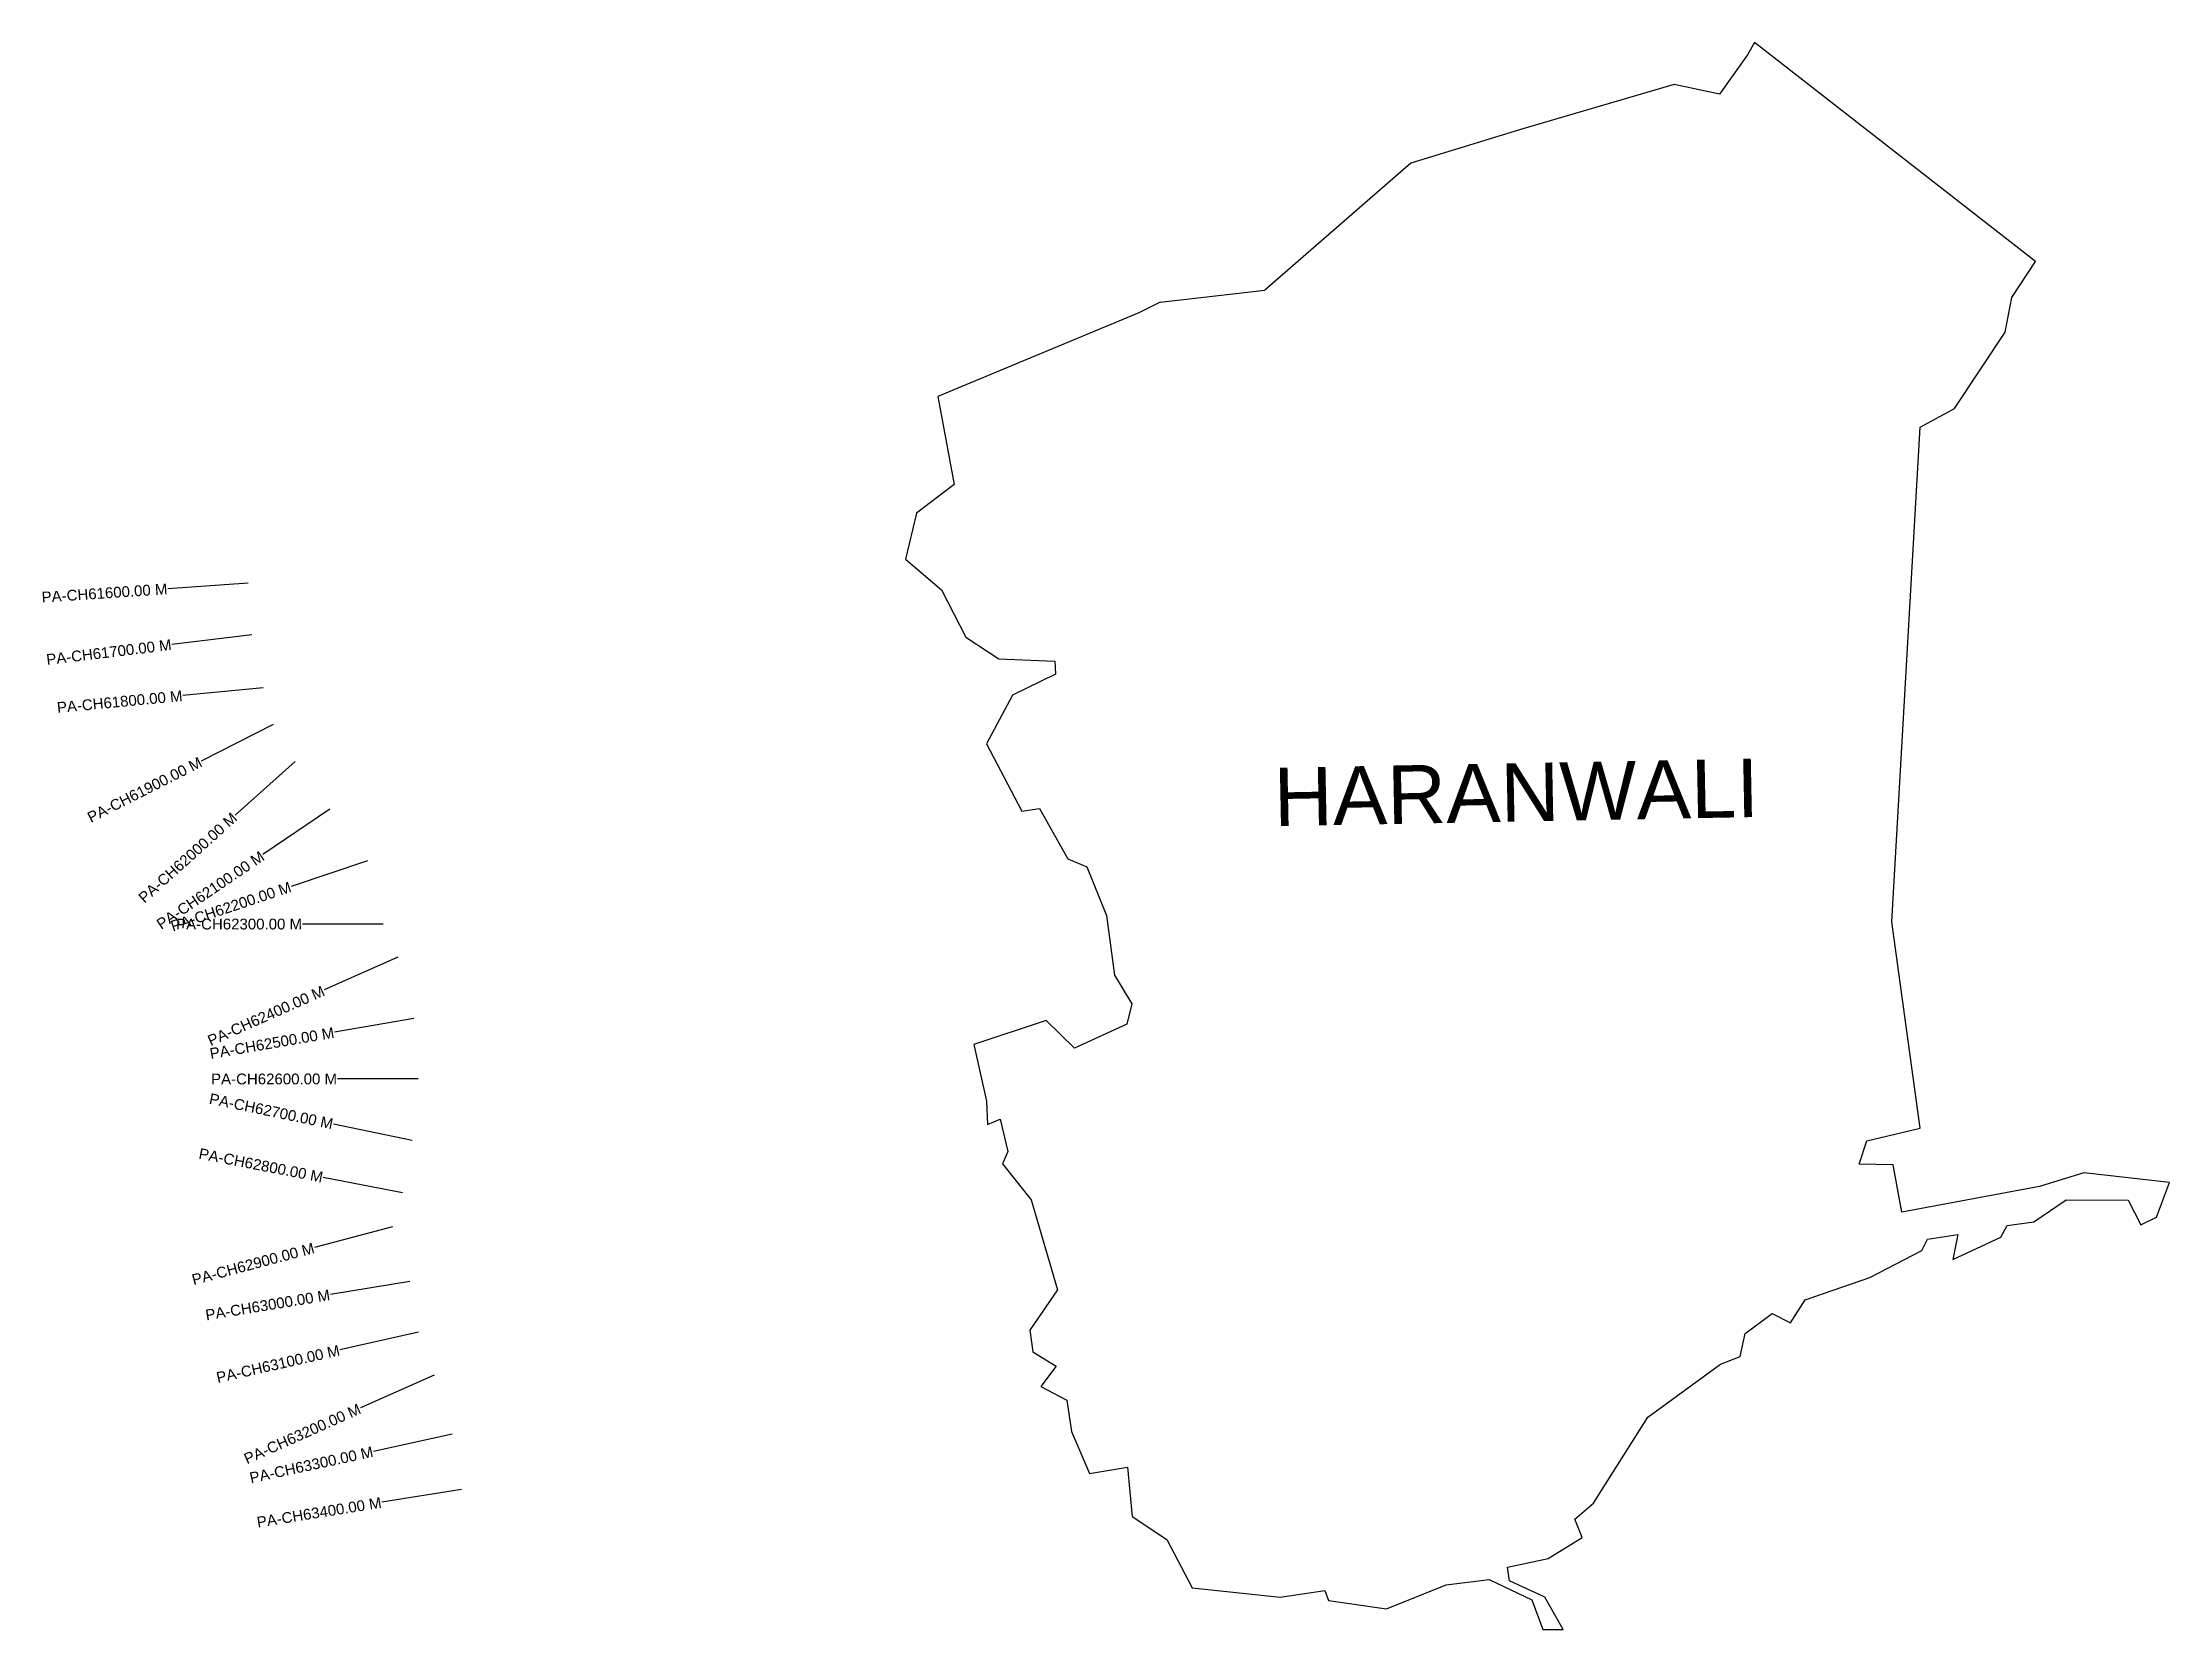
# Model space of a CAD drawing. Header units: metres. Extents: x 259287 to 263245, y 2175340 to 2178292.
import ezdxf
from ezdxf.enums import TextEntityAlignment as Align

# ---------------------------------------------------------------- set-up
doc = ezdxf.new("R2010")
doc.units = ezdxf.units.M
doc.header["$MEASUREMENT"] = 0
for name, color, linetype in [('CS', 134, 'Continuous'), ('CSMark', 6, 'Continuous'), ('village', 3, 'Continuous'), ('VILLAGE NAME', 250, 'Continuous')]:
    doc.layers.add(name, color=color, linetype=linetype)
doc.styles.add('DynamicDimensions', font='arial.ttf')

msp = doc.modelspace()

# ---------------------------------------------------------------- linework, layer by layer
at = {"color": 6}
msp.add_lwpolyline([(261366.5, 2177809.4), (261561.5, 2177831.7)], dxfattribs=at)
at = {"layer": 'CS'}
for p, q in [((259669.7, 2177286.4), (259520, 2177276.3)), ((259676.5, 2177190.7), (259527.6, 2177172.7)), ((259697.3, 2177091.8), (259547.9, 2177077.5)), ((259716, 2177023.6), (259582.2, 2176955.8)), ((259756.6, 2176955.2), (259645, 2176855)), ((259821.1, 2176866), (259696.9, 2176781.8)), ((259891.6, 2176770.3), (259749.4, 2176722.6)), ((259920.7, 2176652.5), (259770.7, 2176652.5)), ((259947.9, 2176590.6), (259810.8, 2176529.8)), ((259978, 2176476.6), (259830.2, 2176451.2)), ((259985.8, 2176364.3), (259835.8, 2176364.3)), ((259974.9, 2176249.7), (259828.1, 2176280.3)), ((259956.4, 2176152.4), (259809.2, 2176181.1)), ((259937.9, 2176089.1), (259792.9, 2176050.6)), ((259970.4, 2175987.4), (259822.4, 2175963.1)), ((259986.5, 2175893.3), (259840.2, 2175860.2)), ((260015.3, 2175813.2), (259878.3, 2175752.2)), ((260049.2, 2175703.2), (259902.6, 2175671.5)), ((260066.3, 2175600.6), (259918.2, 2175576.8))]:
    msp.add_line(p, q, dxfattribs=at)
at = {"layer": 'village', "color": 6, "flags": 128}
msp.add_lwpolyline([(261366.5, 2177809.4), (261326.7, 2177789.3), (260953.1, 2177634), (260983.3, 2177470), (260913.2, 2177417.1), (260892.9, 2177331.3), (260959.9, 2177274.4), (261004.9, 2177186.2), (261066.2, 2177145.6), (261170.4, 2177141.8), (261171.6, 2177117.3), (261091.9, 2177078.1), (261043.6, 2176987.7), (261109.1, 2176862.4), (261142.3, 2176867.3), (261194.6, 2176774), (261230.3, 2176758.8), (261266.8, 2176668.3), (261281.9, 2176557.1), (261313.8, 2176504), (261304.7, 2176466.3), (261207.4, 2176421.3), (261154.3, 2176472.9), (261020.1, 2176428.3), (261043.2, 2176322.9), (261045.2, 2176279.4), (261068.7, 2176289.8), (261083.3, 2176229.4), (261073.5, 2176206.7), (261126.6, 2176139.5), (261175.8, 2175971.7), (261124.1, 2175896.8), (261129.6, 2175856.6), (261173.1, 2175830), (261144.8, 2175792.3), (261192.8, 2175766.5), (261201.4, 2175708.4), (261235.4, 2175630.6), (261305.6, 2175641.9), (261314.6, 2175550.2), (261378.9, 2175507.6), (261426.2, 2175417.7), (261589.9, 2175400), (261673.3, 2175412.6), (261680.2, 2175394.1), (261788.1, 2175378.4), (261898.8, 2175423.1), (261979.1, 2175433.3), (262058.1, 2175395), (262078.9, 2175340.2), (262116.8, 2175340.3), (262082.8, 2175400.1), (262016.8, 2175430.5), (262013.2, 2175456.2), (262089, 2175472.1), (262152.1, 2175511), (262138.2, 2175545.3), (262173.3, 2175574.8), (262274.3, 2175734.8), (262409.3, 2175833.7), (262446.3, 2175847.9), (262455.4, 2175890.9), (262505.6, 2175928.2), (262539.8, 2175910.8), (262567.1, 2175953.1), (262687.3, 2175994.7), (262784.5, 2176045), (262794.7, 2176066.3), (262851.2, 2176075.2), (262842, 2176028.5), (262931, 2176069.9), (262943.2, 2176091.8), (262992.5, 2176098.7), (263053.1, 2176139.2), (263168.5, 2176138.7), (263191.7, 2176093.2), (263221.2, 2176107.4), (263245.1, 2176171.5), (263085.5, 2176189.5), (263003.3, 2176164.5), (262746.8, 2176116.7), (262730.6, 2176204.8), (262667.8, 2176205.6), (262681.6, 2176249.4), (262781.4, 2176272.7), (262728.5, 2176656.8), (262780.9, 2177576.9), (262845.2, 2177611.9), (262939.2, 2177753.9), (262951.7, 2177818.4), (262995.6, 2177885.2), (262472.9, 2178292.4), (262459.7, 2178269.6), (262407.9, 2178196.4), (262323.2, 2178214.3), (262041.6, 2178132), (261833, 2178067.9), (261561.5, 2177831.7)], dxfattribs=at)

# ---------------------------------------------------------------- texts
at = {"layer": 'CSMark', "style": 'DynamicDimensions'}
for s, rotation, p in [('PA-CH61600.00 M', 3.8508, (259519, 2177276.2)), ('PA-CH61700.00 M', 6.8913, (259526.6, 2177172.5)), ('PA-CH61800.00 M', 5.4517, (259547, 2177077.4)), ('PA-CH61900.00 M', 26.8861, (259581.3, 2176955.3)), ('PA-CH62000.00 M', 41.9254, (259644.2, 2176854.3)), ('PA-CH62100.00 M', 34.1198, (259696.1, 2176781.3)), ('PA-CH62200.00 M', 18.5137, (259748.4, 2176722.3)), ('PA-CH62300.00 M', 0.0088, (259769.7, 2176652.5)), ('PA-CH62400.00 M', 23.9207, (259809.9, 2176529.4)), ('PA-CH62500.00 M', 9.7677, (259829.2, 2176451)), ('PA-CH62700.00 M', 348.2345, (259827.1, 2176280.5)), ('PA-CH62800.00 M', 348.9761, (259808.2, 2176181.3)), ('PA-CH62900.00 M', 14.8559, (259791.9, 2176050.4)), ('PA-CH63000.00 M', 9.3452, (259821.4, 2175962.9)), ('PA-CH63100.00 M', 12.7528, (259839.3, 2175860)), ('PA-CH63200.00 M', 23.9959, (259877.3, 2175751.8)), ('PA-CH63300.00 M', 12.1999, (259901.6, 2175671.3)), ('PA-CH63400.00 M', 9.1386, (259917.2, 2175576.6))]:
    msp.add_text(s, height=20, rotation=rotation, dxfattribs=at).set_placement(p, align=Align.MIDDLE_RIGHT)
msp.add_text('PA-CH62600.00 M', height=20, dxfattribs=at).set_placement((259834.8, 2176364.3), align=Align.MIDDLE_RIGHT)
at = {"layer": 'VILLAGE NAME', "insert": (261577, 2176943.1), "char_height": 108.748, "attachment_point": 1, "rotation": 1.1028}
msp.add_mtext_dynamic_manual_height_columns('{\\fArial|b0|i0|c0|p34;HARANWALI}', width=726.929, gutter_width=543.7, heights=[0], dxfattribs=at)

doc.saveas('drawing.dxf')
